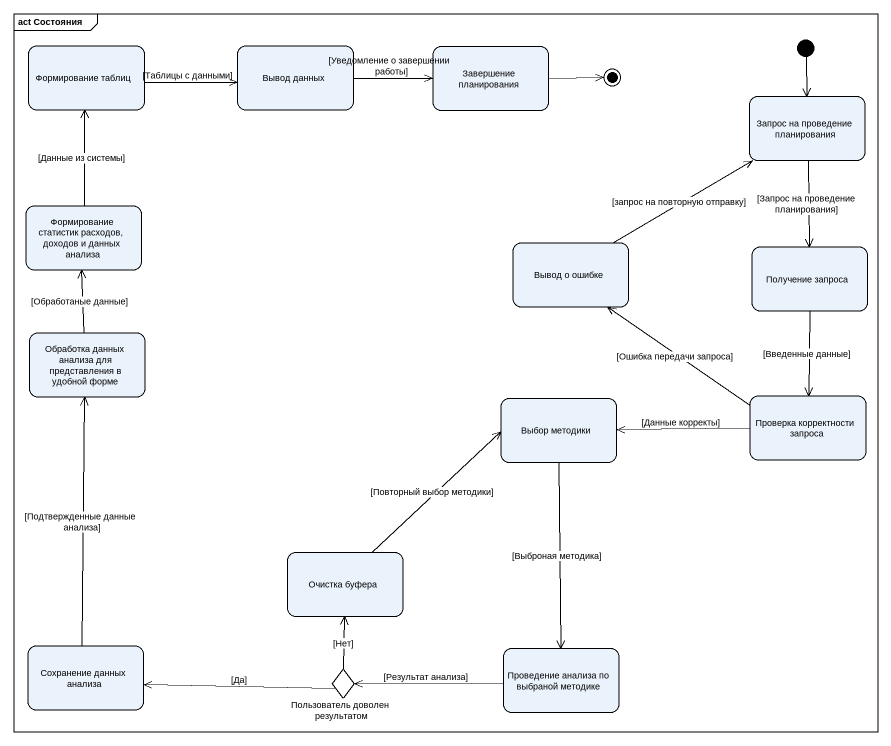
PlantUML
@startuml
mainframe act Состояния
hide empty description
state "Формирование таблиц" as Формирование_таблиц
state "Вывод данных" as Вывод_данных
state "Завершение планирования" as Завершение_планирования
state "Запрос на проведение планирования" as Запрос_на_проведение
state "Формирование статистик расходов, доходов и данных анализа" as Формирование_статистик
state "Вывод о ошибке" as Вывод_о_ошибке
state "Получение запроса" as Получение_запроса
state "Обработка данных анализа для представления в удобной форме" as Обработка_данных_анализа
state "Выбор методики" as Выбор_методики
state "Проверка корректности запроса" as Проверка_корректности
state "Очистка буфера" as Очистка_буфера
state "Сохранение данных анализа" as Сохранение_данных_анализа
state "Проведение анализа по выбраной методике" as Проведение_анализа_по
state "Пользователь доволен результатом" as Пользователь_доволен <<choice>>
[*] --> Запрос_на_проведение
Формирование_таблиц -right-> Вывод_данных : [Таблицы с данными]
Вывод_данных -right-> Завершение_планирования : [Уведомление о завершении работы]
Запрос_на_проведение --> Получение_запроса : [Запрос на проведение планирования]
Формирование_статистик -up-> Формирование_таблиц : [Данные из системы]
Вывод_о_ошибке -up-> Запрос_на_проведение : [запрос на повторную отправку]
Получение_запроса --> Проверка_корректности : [Введенные данные]
Обработка_данных_анализа -up-> Формирование_статистик : [Обработаные данные]
Выбор_методики --> Проведение_анализа_по : [Выброная методика]
Проверка_корректности -up-> Вывод_о_ошибке : [Ошибка передачи запроса]
Проверка_корректности -left-> Выбор_методики : [Данные корректы]
Очистка_буфера -up-> Выбор_методики : [Повторный выбор методики]
Сохранение_данных_анализа -up-> Обработка_данных_анализа : [Подтвержденные данные анализа]
Проведение_анализа_по -left-> Пользователь_доволен : [Результат анализа]
Пользователь_доволен -up-> Очистка_буфера : [Нет]
Пользователь_доволен -left-> Сохранение_данных_анализа : [Да]
Завершение_планирования -right-> [*]
@enduml
